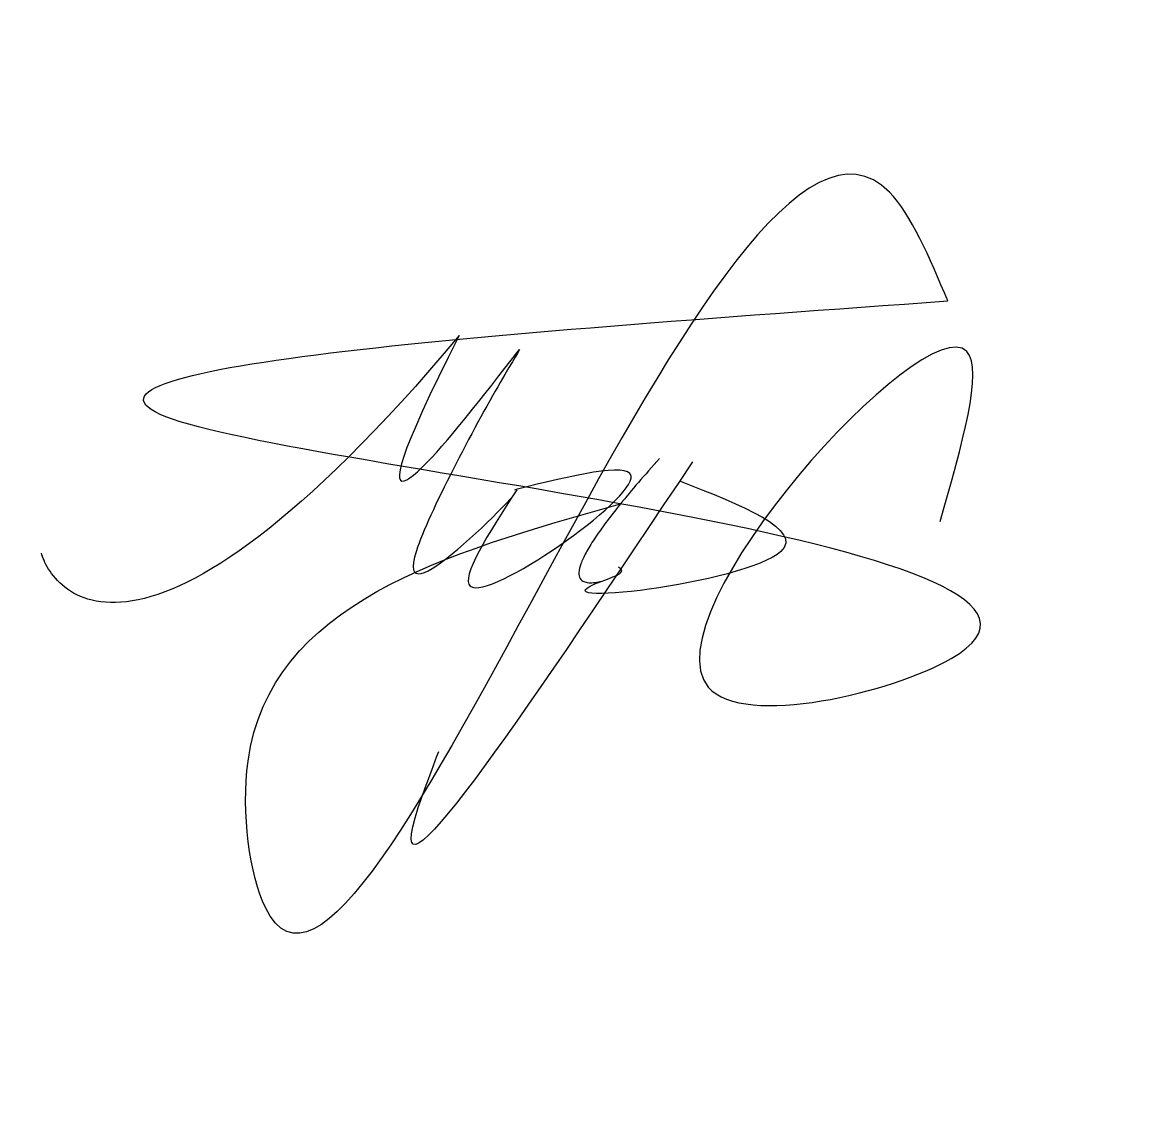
# Model space of a CAD drawing. Header units: millimetres. Extents: x 2098 to 4182, y 751 to 2776.
import ezdxf

# ---------------------------------------------------------------- set-up
doc = ezdxf.new("R2010")
doc.units = ezdxf.units.MM

msp = doc.modelspace()

# ---------------------------------------------------------------- linework, layer by layer
for points in [[(3816.7, 2258.5), (3708.4, 2460.4), (2549, 1132), (2516.8, 1404.1), (3208.7, 1881.8)], [(3802.1, 1848.9), (3851.8, 2164.9), (3371.7, 1541.6), (3822.6, 1594.3), (2376.2, 2039), (3816.7, 2258.5)], [(3342.4, 1960), (2827.1, 1298.8), (2871, 1421.7)], [(3016.1, 1908), (2929.6, 1728.9), (3228.2, 1933.7), (3014.9, 1908.6)], [(3318.5, 1924.3), (3506.4, 1793.3), (3172.6, 1737.7), (3209.3, 1761), (3204.8, 1764)]]:
    msp.add_spline(points, degree=3)
for points, degree in [([(2909.1, 2194.1), (2308.9, 1480.2), (2147.9, 1728.9), (2133.2, 1790.3)], 3), ([(2909.1, 2194.1), (2677.8, 1740.6), (3052.6, 2200), (3023.3, 2185.3), (2765.6, 1702.6), (2891.5, 1772.8), (3035, 1919.1), (3011.6, 1907.4)], 3), ([(3280.9, 1965.9), (3052.6, 1711.3), (3172.6, 1737.7)], 2)]:
    msp.add_open_spline(points, degree=degree)

doc.saveas('drawing.dxf')
